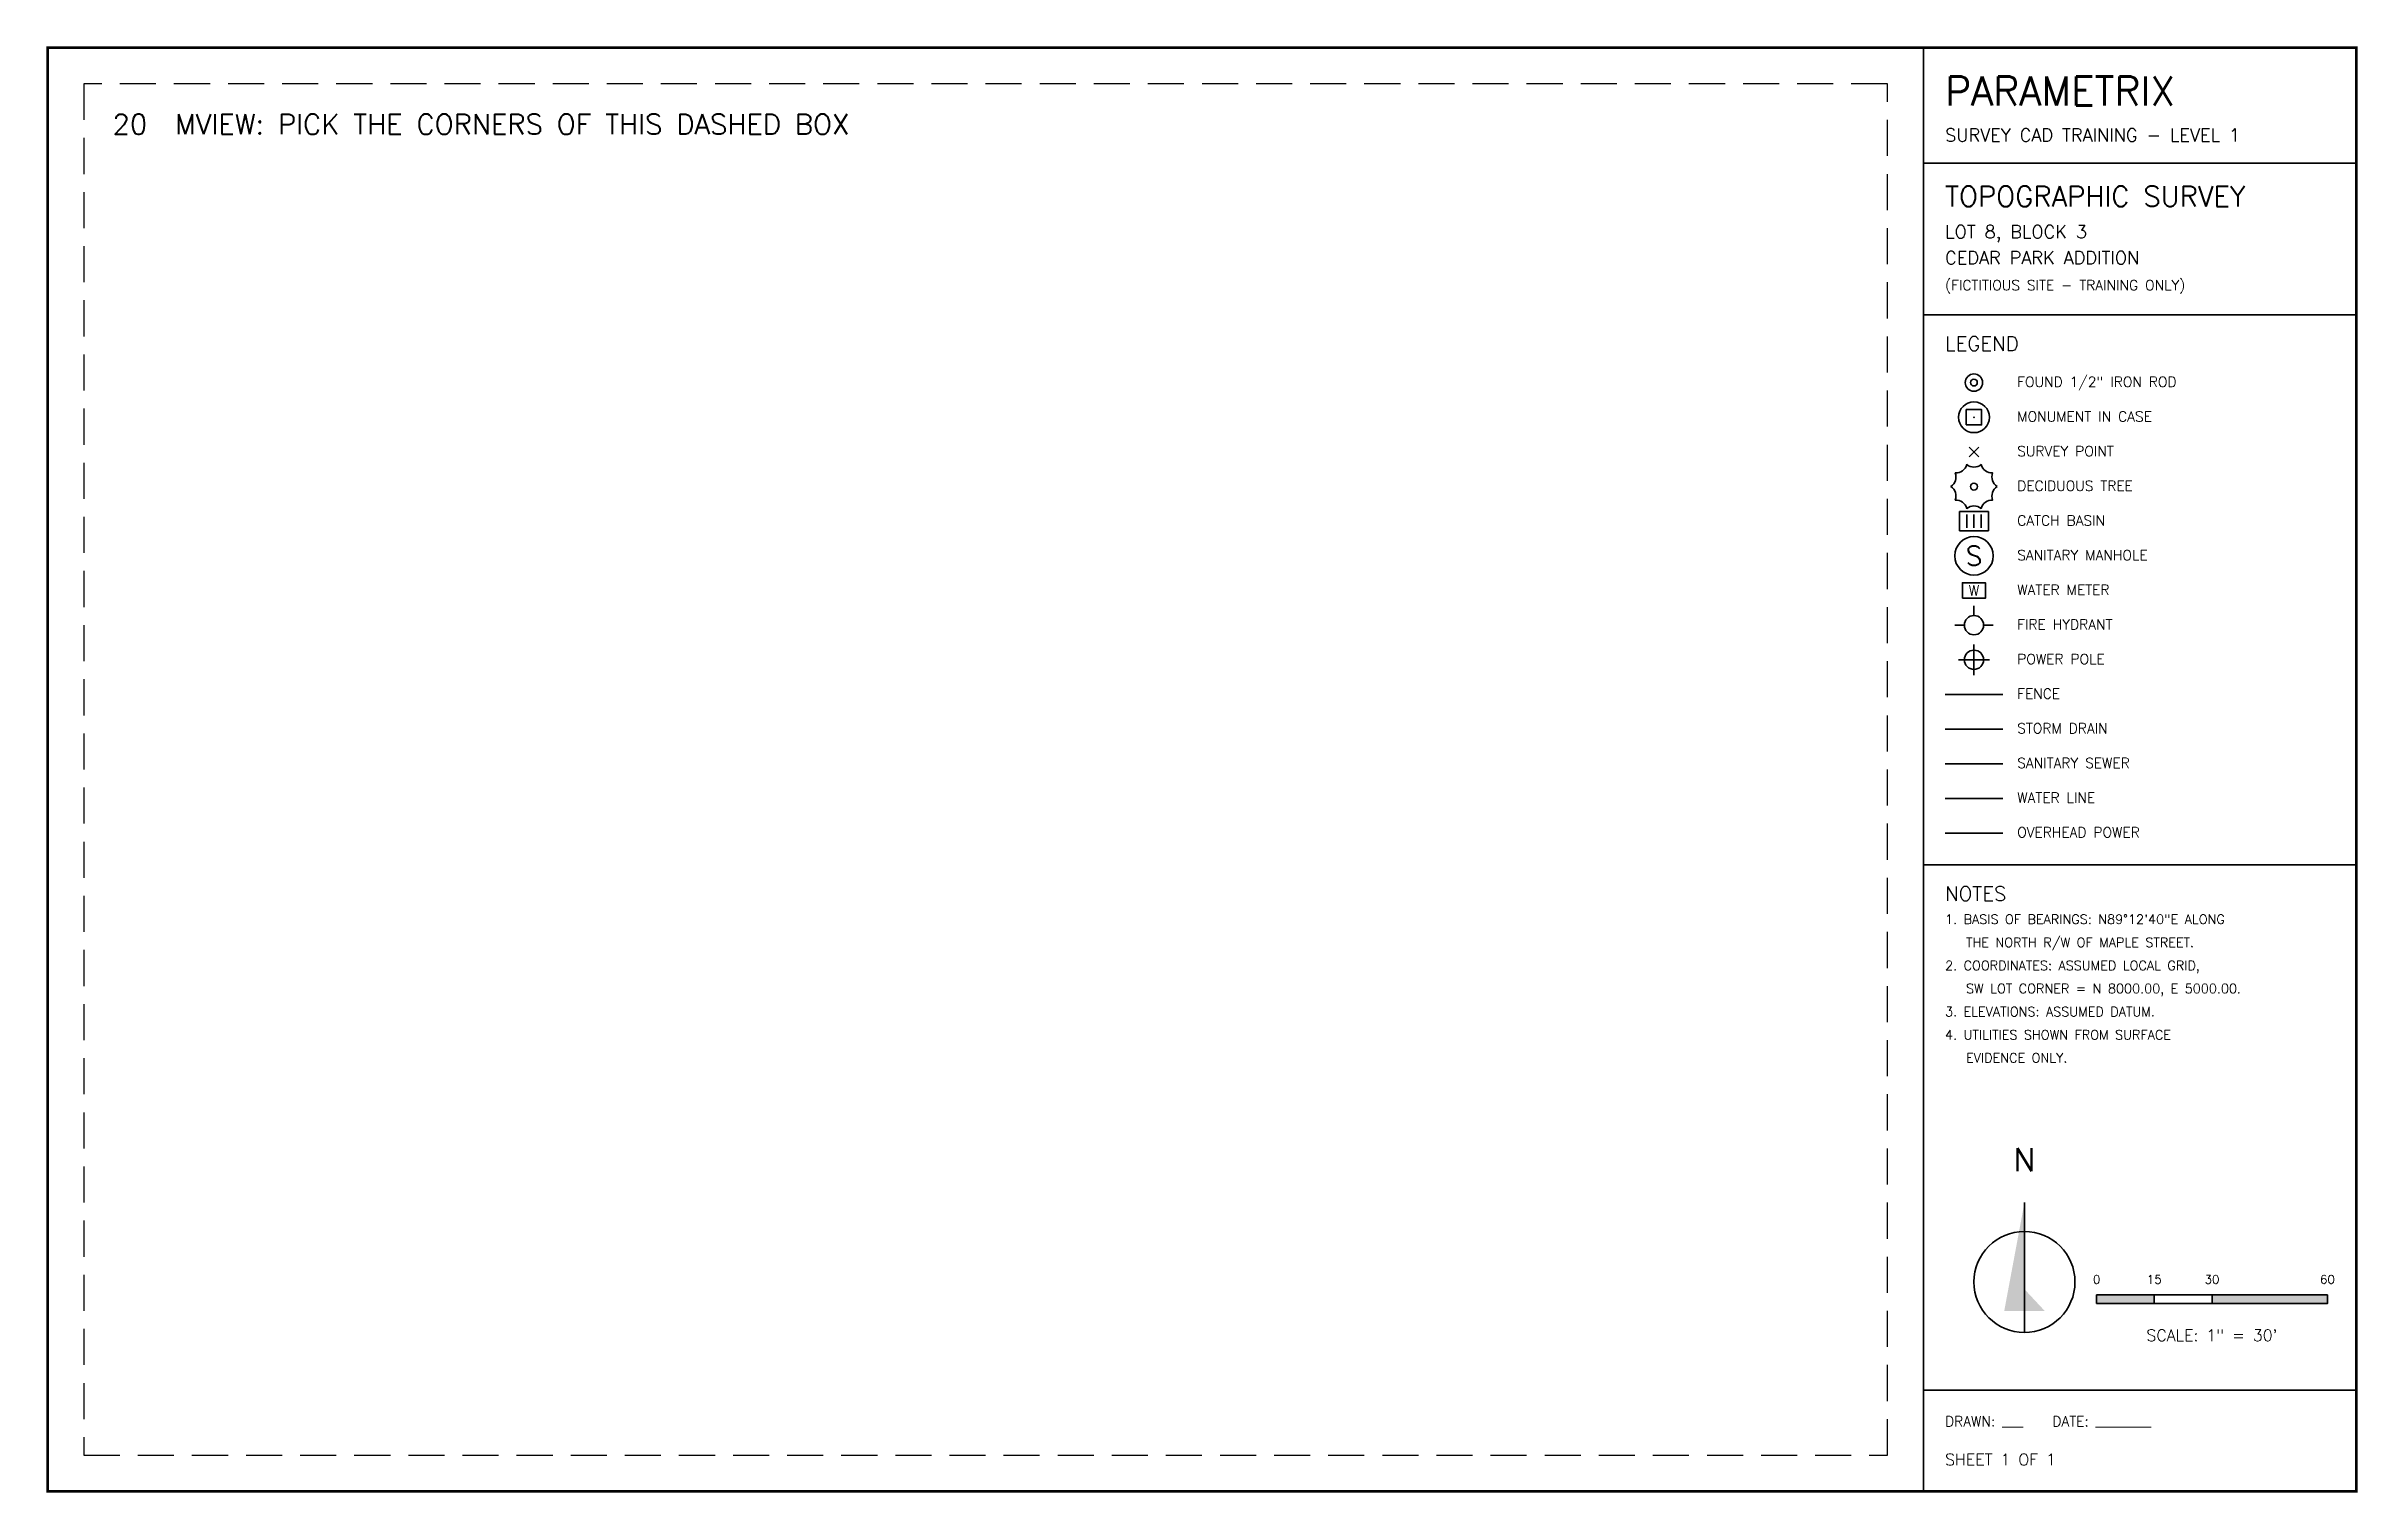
# Paper-space layout 'TOPO SHEET' of a CAD drawing. Header units: feet, sheet in inches. Extents: x 0.5 to 16.5, y 0.5 to 10.5.
import ezdxf
from ezdxf.enums import TextEntityAlignment as Align

# ---------------------------------------------------------------- set-up
doc = ezdxf.new("R2010")
doc.units = ezdxf.units.FT
doc.header["$LTSCALE"] = 30
doc.header["$MEASUREMENT"] = 0
doc.linetypes.add('DASHED2', pattern=[0.375, 0.25, -0.125])
doc.layers.add('TRAIN-NOTES', color=10, linetype='Continuous', lineweight=25, plot=False)
doc.layers.add('V-ANNO-TTLB', color=7, linetype='Continuous', lineweight=35)
doc.styles.get("Standard").update_dxf_attribs({"font": 'romans.shx'})
doc.styles.add('SURVEY', font='romans.shx')
doc.linetypes.add('FENCE', pattern='A,0.4,-0.06,["X",Standard,S=0.06,R=0,X=-0.04,Y=-0.03],-0.07', length=0.53)
doc.linetypes.add('OVERHEAD', pattern='A,0.4,-0.06,["OHP",Standard,S=0.06,R=0,X=-0.04,Y=-0.03],-0.17', length=0.63)
doc.linetypes.add('SANITARY', pattern='A,0.4,-0.06,["SS",Standard,S=0.06,R=0,X=-0.04,Y=-0.03],-0.12', length=0.58)
doc.linetypes.add('STORM', pattern='A,0.4,-0.06,["SD",Standard,S=0.06,R=0,X=-0.04,Y=-0.03],-0.12', length=0.58)
doc.linetypes.add('WATER', pattern='A,0.4,-0.06,["W",Standard,S=0.06,R=0,X=-0.04,Y=-0.03],-0.07', length=0.53)

# ---------------------------------------------------------------- blocks, each defined once
blk = doc.blocks.new('FIR')
for radius in [0.9, 0.35]:
    blk.add_circle((0, 0), radius)
blk = doc.blocks.new('MON-CASE')
blk.add_lwpolyline([(-0.8, -0.8), (0.8, -0.8), (0.8, 0.8), (-0.8, 0.8)], close=True)
blk.add_circle((0, 0), 1.6)
blk.add_point((0, 0))
blk = doc.blocks.new('SRV-PT')
for p, q in [((-0.5, -0.5), (0.5, 0.5)), ((-0.5, 0.5), (0.5, -0.5))]:
    blk.add_line(p, q)
blk.add_point((0, 0))
at = {"style": 'SURVEY'}
for tag, p in [('PNT', (1.1, 1.1)), ('ELEV', (1.1, -0.9)), ('DESC', (1.1, -3.3))]:
    blk.add_attdef(tag, p, '', height=1.8, dxfattribs=at)
blk = doc.blocks.new('TREE-DECID')
blk.add_lwpolyline([(4, 0, -0.35), (3.24, 2.35, -0.35), (1.24, 3.8, -0.35), (-1.24, 3.8, -0.35), (-3.24, 2.35, -0.35), (-4, 0, -0.35), (-3.24, -2.35, -0.35), (-1.24, -3.8, -0.35), (1.24, -3.8, -0.35), (3.24, -2.35, -0.35)], format="xyb", close=True)
blk.add_circle((0, 0), 0.6)
blk = doc.blocks.new('CB')
for p, q in [((-0.75, -0.7), (-0.75, 0.7)), ((0, -0.7), (0, 0.7)), ((0.75, -0.7), (0.75, 0.7))]:
    blk.add_line(p, q)
blk.add_lwpolyline([(-1.5, -1), (1.5, -1), (1.5, 1), (-1.5, 1)], close=True)
blk = doc.blocks.new('SSMH')
blk.add_circle((0, 0), 2)
at = {"style": 'SURVEY'}
blk.add_text('S', height=2, dxfattribs=at).set_placement((0, 0), align=Align.MIDDLE_CENTER)
blk = doc.blocks.new('WM')
blk.add_lwpolyline([(-1.2, -0.8), (1.2, -0.8), (1.2, 0.8), (-1.2, 0.8)], close=True)
at = {"style": 'SURVEY'}
blk.add_text('W', height=1.1, dxfattribs=at).set_placement((0, 0), align=Align.MIDDLE_CENTER)
blk = doc.blocks.new('FH')
for p, q in [((-2, 0), (-1, 0)), ((0, 1), (0, 2)), ((1, 0), (2, 0))]:
    blk.add_line(p, q)
blk.add_circle((0, 0), 1)
blk = doc.blocks.new('PP')
for p, q in [((-1.6, 0), (1.6, 0)), ((0, -1.6), (0, 1.6))]:
    blk.add_line(p, q)
blk.add_circle((0, 0), 1)
blk = doc.blocks.new('NORTH')
blk.add_line((0, -0.35), (0, 0.55))
blk.add_circle((0, 0), 0.35)
blk.add_solid([(0, 0.55), (-0.14, -0.2), (0, -0.05), (0.14, -0.2)])
at = {"style": 'SURVEY'}
blk.add_text('N', height=0.16, dxfattribs=at).set_placement((0, 0.72), align=Align.BOTTOM_CENTER)

psp = doc.layouts.new('TOPO SHEET')

# ---------------------------------------------------------------- linework, layer by layer
at = {"layer": 'TRAIN-NOTES', "linetype": 'DASHED2', "ltscale": 0.033333}
psp.add_lwpolyline([(0.75, 0.75), (13.25, 0.75), (13.25, 10.25), (0.75, 10.25)], close=True, dxfattribs=at)
at = {"layer": 'V-ANNO-TTLB'}
for p, q in [((13.5, 0.5), (13.5, 10.5)), ((13.5, 9.7), (16.5, 9.7)), ((13.5, 8.65), (16.5, 8.65)), ((13.5, 4.84), (16.5, 4.84)), ((13.5, 1.2), (16.5, 1.2))]:
    psp.add_line(p, q, dxfattribs=at)
at = {"layer": 'V-ANNO-TTLB', "linetype": 'FENCE', "ltscale": 0.033333}
psp.add_line((13.65, 6.02), (14.05, 6.02), dxfattribs=at)
at = {"layer": 'V-ANNO-TTLB', "linetype": 'STORM', "ltscale": 0.033333}
psp.add_line((13.65, 5.78), (14.05, 5.78), dxfattribs=at)
at = {"layer": 'V-ANNO-TTLB', "linetype": 'SANITARY', "ltscale": 0.033333}
psp.add_line((13.65, 5.54), (14.05, 5.54), dxfattribs=at)
at = {"layer": 'V-ANNO-TTLB', "linetype": 'WATER', "ltscale": 0.033333}
psp.add_line((13.65, 5.3), (14.05, 5.3), dxfattribs=at)
at = {"layer": 'V-ANNO-TTLB', "linetype": 'OVERHEAD', "ltscale": 0.033333}
psp.add_line((13.65, 5.06), (14.05, 5.06), dxfattribs=at)
at = {"layer": 'V-ANNO-TTLB', "const_width": 0.02}
psp.add_lwpolyline([(0.5, 0.5), (16.5, 0.5), (16.5, 10.5), (0.5, 10.5)], close=True, dxfattribs=at)
at = {"layer": 'V-ANNO-TTLB'}
for points in [[(14.7, 1.8), (15.1, 1.8), (15.1, 1.86), (14.7, 1.86)], [(15.1, 1.8), (15.5, 1.8), (15.5, 1.86), (15.1, 1.86)], [(15.5, 1.8), (16.3, 1.8), (16.3, 1.86), (15.5, 1.86)]]:
    psp.add_lwpolyline(points, close=True, dxfattribs=at)
for points in [[(14.7, 1.8), (15.1, 1.8), (14.7, 1.86), (15.1, 1.86)], [(15.5, 1.8), (16.3, 1.8), (15.5, 1.86), (16.3, 1.86)]]:
    psp.add_solid(points, dxfattribs=at)

# ---------------------------------------------------------------- block references
for name, p, xscale, yscale in [('FIR', (13.85, 8.18), 0.06666666666666667, 0.06666666666666667), ('MON-CASE', (13.85, 7.94), 0.06666666666666667, 0.06666666666666667), ('SRV-PT', (13.85, 7.7), 0.06666666666666667, 0.06666666666666667), ('TREE-DECID', (13.85, 7.46), 0.04, 0.04), ('CB', (13.85, 7.22), 0.06666666666666667, 0.06666666666666667), ('SSMH', (13.85, 6.98), 0.06666666666666667, 0.06666666666666667), ('WM', (13.85, 6.74), 0.06666666666666667, 0.06666666666666667), ('FH', (13.85, 6.5), 0.06666666666666667, 0.06666666666666667), ('PP', (13.85, 6.26), 0.06666666666666667, 0.06666666666666667)]:
    psp.add_blockref(name, p, dxfattribs=dict(at, xscale=xscale, yscale=yscale))
psp.add_blockref('NORTH', (14.2, 1.95), dxfattribs=at)

# ---------------------------------------------------------------- texts
at = {"layer": 'TRAIN-NOTES', "style": 'SURVEY'}
psp.add_text('20  MVIEW: PICK THE CORNERS OF THIS DASHED BOX', height=0.14, dxfattribs=at).set_placement((0.95, 9.9))
at = {"layer": 'V-ANNO-TTLB', "style": 'SURVEY'}
for s, height, p in [('PARAMETRIX', 0.2, (13.65, 10.1)), ('SURVEY CAD TRAINING - LEVEL 1', 0.09, (13.65, 9.85)), ('TOPOGRAPHIC SURVEY', 0.14, (13.65, 9.4)), ('LOT 8, BLOCK 3', 0.09, (13.65, 9.18)), ('CEDAR PARK ADDITION', 0.09, (13.65, 9)), ('(FICTITIOUS SITE - TRAINING ONLY)', 0.07, (13.65, 8.82)), ('LEGEND', 0.1, (13.65, 8.4)), ('FOUND 1/2" IRON ROD', 0.07, (14.15, 8.15)), ('MONUMENT IN CASE', 0.07, (14.15, 7.91)), ('SURVEY POINT', 0.07, (14.15, 7.67)), ('DECIDUOUS TREE', 0.07, (14.15, 7.43)), ('CATCH BASIN', 0.07, (14.15, 7.19)), ('SANITARY MANHOLE', 0.07, (14.15, 6.95)), ('WATER METER', 0.07, (14.15, 6.71)), ('FIRE HYDRANT', 0.07, (14.15, 6.47)), ('POWER POLE', 0.07, (14.15, 6.23)), ('FENCE', 0.07, (14.15, 5.99)), ('STORM DRAIN', 0.07, (14.15, 5.75)), ('SANITARY SEWER', 0.07, (14.15, 5.51)), ('WATER LINE', 0.07, (14.15, 5.27)), ('OVERHEAD POWER', 0.07, (14.15, 5.03)), ('NOTES', 0.1, (13.65, 4.59)), ('1. BASIS OF BEARINGS: N89°12\'40"E ALONG', 0.065, (13.65, 4.43)), ('   THE NORTH R/W OF MAPLE STREET.', 0.065, (13.65, 4.27)), ('2. COORDINATES: ASSUMED LOCAL GRID,', 0.065, (13.65, 4.11)), ('   SW LOT CORNER = N 8000.00, E 5000.00.', 0.065, (13.65, 3.95)), ('3. ELEVATIONS: ASSUMED DATUM.', 0.065, (13.65, 3.79)), ('4. UTILITIES SHOWN FROM SURFACE', 0.065, (13.65, 3.63)), ('   EVIDENCE ONLY.', 0.065, (13.65, 3.47)), ('DRAWN: ___   DATE: ________', 0.07, (13.65, 0.95)), ('SHEET 1 OF 1', 0.08, (13.65, 0.68))]:
    psp.add_text(s, height=height, dxfattribs=at).set_placement(p)
for s, p in [('0', (14.7, 1.92)), ('15', (15.1, 1.92)), ('30', (15.5, 1.92)), ('60', (16.3, 1.92))]:
    psp.add_text(s, height=0.06, dxfattribs=at).set_placement(p, align=Align.BOTTOM_CENTER)
psp.add_text('SCALE: 1" = 30\'', height=0.08, dxfattribs=at).set_placement((15.5, 1.62), align=Align.TOP_CENTER)

doc.saveas('drawing.dxf')
